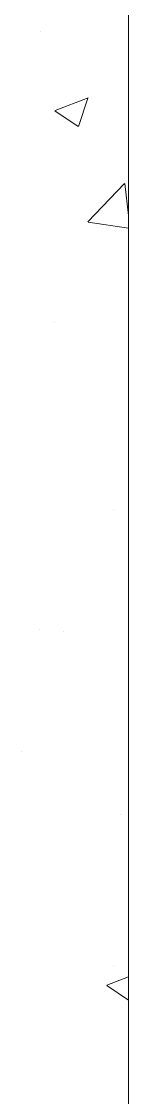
# Model space of a CAD drawing. Header units: millimetres. Extents: x 470010 to 1231400, y -134005 to 421770.
# Drawn here: x 672916 to 672974, y -7116 to -6537 of the extents above; entities that cross this region are included whole.
import ezdxf
from ezdxf.enums import TextEntityAlignment as Align

# ---------------------------------------------------------------- set-up
doc = ezdxf.new("R2010")
doc.units = ezdxf.units.MM
doc.layers.get('Defpoints').update_dxf_attribs({"color": 140})
doc.layers.add('АР_Стены ПЕНОблок', color=52, linetype='Continuous', lineweight=20)
doc.layers.add('АР_Штриховка', color=8, linetype='Continuous', lineweight=0)
doc.styles.add('style1', font='ARIALN.TTF')

# ---------------------------------------------------------------- blocks, each defined once
blk = doc.blocks.new('A$C9108343f')
at = {"layer": 'АР_Стены ПЕНОблок', "color": 18, "linetype": 'Continuous', "lineweight": 20, "true_color": 0x000000}
blk.add_line((7254.96, 21355), (7254.96, 97555), dxfattribs=at)
at = {"layer": 'АР_Штриховка', "color": 18, "linetype": 'Continuous', "lineweight": 0, "true_color": 0x000000}
for p, q in [((7207.71, 93823.65), (7207.71, 93823.65)), ((7215.33, 93781.39), (7233.11, 93788.22)), ((7227.9, 93772.7), (7233.06, 93788.05)), ((7215.25, 93781.23), (7227.89, 93772.7)), ((7233.08, 93721.49), (7252.87, 93742.11)), ((7254.96, 93724.85), (7252.95, 93742.12)), ((7233.14, 93721.36), (7254.96, 93717.98)), ((7215.2, 93667.12), (7215.2, 93667.12)), ((7246.7, 93566.4), (7246.7, 93566.4)), ((7206.96, 93502.01), (7206.96, 93502.01)), ((7219.98, 93500.78), (7219.98, 93500.78)), ((7197.24, 93436.61), (7197.24, 93436.61)), ((7250.79, 93402.49), (7250.79, 93402.49)), ((7246.76, 93321.54), (7246.76, 93321.54)), ((7243.34, 93310.75), (7254.96, 93315.21)), ((7243.26, 93310.58), (7254.96, 93302.7))]:
    blk.add_line(p, q, dxfattribs=at)
at = {"layer": 'Defpoints', "color": 18, "true_color": 0x000000, "style": 'style1'}
for p in [(143949.34, 316089.12), (143974.98, 281639.5), (143890.4, 273244.71), (143839.99, 264276.81), (143967.75, 254892.38), (12251.96, 104178.14), (12382.58, 96023.14)]:
    blk.add_attdef('АР-ПОМЕЩЕНИЕ:НАИМЕНОВАНИЕ', text='', height=100, dxfattribs=at).set_placement(p, align=Align.MIDDLE)
at = {"layer": 'Defpoints', "color": 18, "true_color": 0x000000, "style": 'style1', "flags": 8}
for p in [(143951.3, 279099.09), (143848.34, 269251.11), (143875.33, 260094.25), (144049.74, 250824.7), (163419.28, 238153.36), (155897.46, 237965.97), (183037.2, 237965.97), (143342.94, 237876.19)]:
    blk.add_attdef('АР-ПОМЕЩЕНИЕ:НАИМЕНОВАНИЕ', text='', height=100, dxfattribs=at).set_placement(p, align=Align.MIDDLE)

msp = doc.modelspace()

# ---------------------------------------------------------------- linework, layer by layer
at = {"layer": 'АР_Стены ПЕНОблок', "color": 18, "linetype": 'Continuous', "lineweight": 20, "true_color": 0x000000}
msp.add_line((672973.57, -79011.242), (672973.57, -2811.242), dxfattribs=at)
at = {"layer": 'АР_Штриховка', "color": 18, "linetype": 'Continuous', "lineweight": 0, "true_color": 0x000000}
for p, q in [((672933.941, -6584.851), (672951.726, -6578.024)), ((672946.517, -6593.544), (672951.667, -6578.195)), ((672933.866, -6585.017), (672946.501, -6593.539)), ((672951.694, -6644.752), (672971.478, -6624.133)), ((672973.57, -6641.39), (672971.561, -6624.124)), ((672951.756, -6644.883), (672973.57, -6648.266)), ((672961.951, -7055.493), (672973.57, -7051.033)), ((672961.877, -7055.658), (672973.57, -7063.545))]:
    msp.add_line(p, q, dxfattribs=at)

# ---------------------------------------------------------------- block references
msp.add_blockref('A$C9108343f', (665718.612, -100366.242))

doc.saveas('drawing.dxf')
